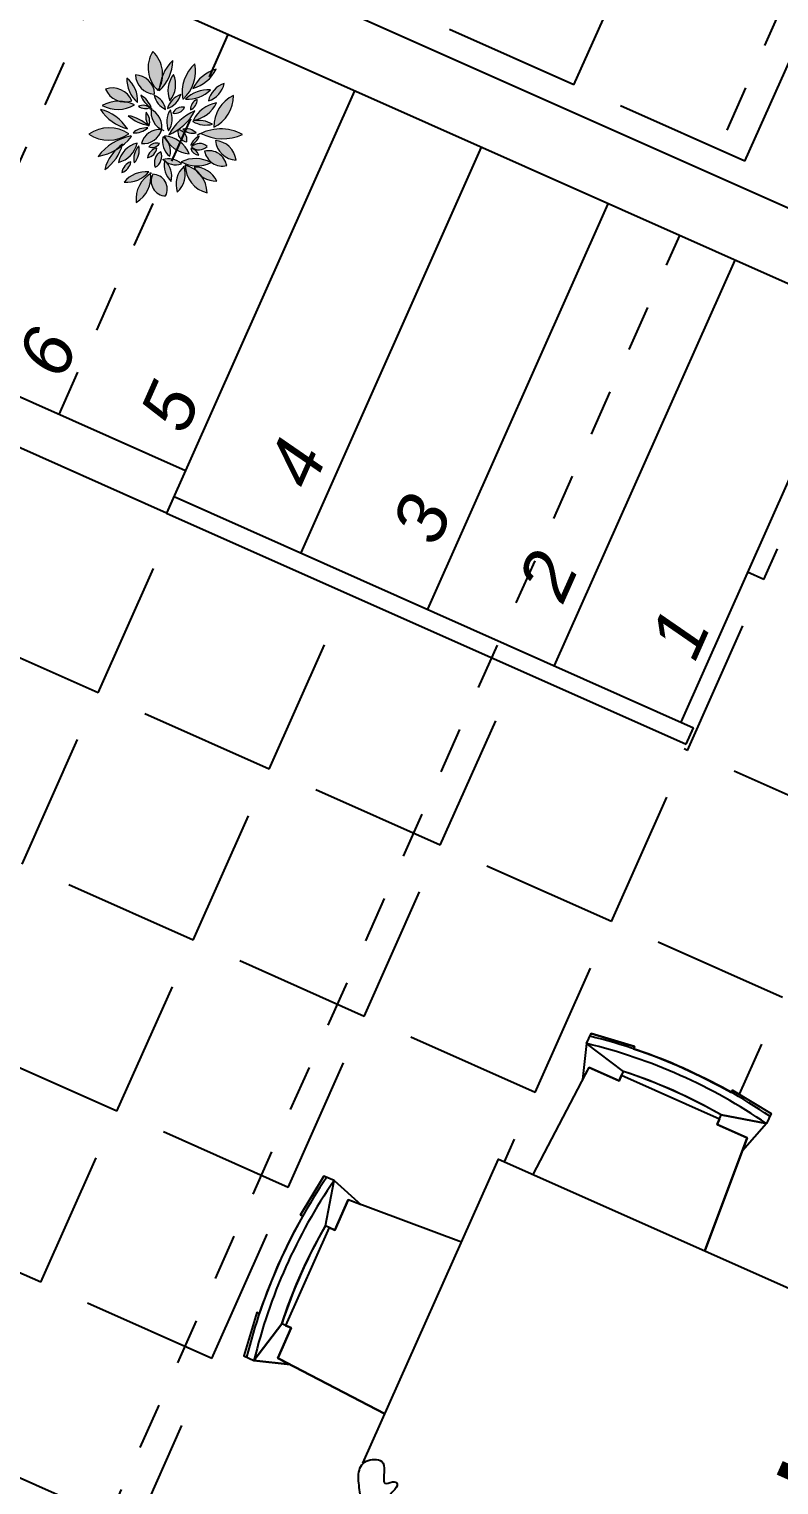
# Model space of a CAD drawing. Header units: millimetres. Extents: x 525387 to 527545, y 2235066 to 2235448.
# Drawn here: x 525549.319 to 525550.941, y 2235249.022 to 2235252.172 of the extents above; entities that cross this region are included whole.
import ezdxf
from ezdxf.enums import TextEntityAlignment as Align

# ---------------------------------------------------------------- set-up
doc = ezdxf.new("R2010")
doc.units = ezdxf.units.MM
doc.linetypes.add('JIS_02_1.0', pattern=[2, 1, -1])
for name, color, linetype in [('auxiliar', 6, 'Continuous'), ('muebles', 2, 'Continuous'), ('pie de plano', 7, 'Continuous'), ('PISOS', 7, 'Continuous'), ('ventanas', 3, 'Continuous')]:
    doc.layers.add(name, color=color, linetype=linetype)
doc.layers.add('jardin', color=72, linetype='Continuous', lineweight=5)
doc.layers.add('muro', color=5, linetype='Continuous', lineweight=35)
doc.styles.add('ARIAL', font='ariali.ttf')

# ---------------------------------------------------------------- blocks, each defined once
blk = doc.blocks.new('A$C172C5132')
at = {"linetype": 'ByBlock'}
h = blk.add_hatch(color=106, dxfattribs=at)
h.set_gradient(color1=(15, 138, 17), color2=(46, 92, 10), tint=1, name='HEMISPHERICAL')
h.paths.add_polyline_path([(2.155231576157348, 1.039961270118737, 0.2362815525011606), (2.540839642271748, 0.1134963581200736, 0.2362815525011239)])
h.paths.add_polyline_path([(2.416178275462698, 0.8169742981738181, 0.2906279390332829), (3.309833478393557, 0.6955322477253958, 0.290627939033283)])
h.paths.add_polyline_path([(1.908670640860691, 1.767386948e-07, 0.3640818940120694), (2.140359007943516, 0.6513714369204991, 0.3640818940120696)])
h.paths.add_polyline_path([(1.798342890621825, 0.7838534454742785, 0.4289359753156656), (1.699047835181772, 0.1545629410941274, 0.4289359753156655)])
h.paths.add_polyline_path([(1.334965905724857, 1.192340906856088, 0.2430552989308659), (1.610785590321938, 0.5299291269377591, 0.2430552989308659)])
h.paths.add_polyline_path([(1.292663403787628, 0.7897565796668005, -0.07569150535372299), (1.21360562447353, 0.5961703535479046, 0.1646663790635834), (1.257736846410807, 0.2208038984429095, 0.2986360287318925), (1.345999026591925, 0.8611351813353849, 0.0378503895202349)])
h.paths.add_polyline_path([(0.904687697857298, 0.3201655014966036, 0.1525669483622997), (1.21360562447353, 0.5961703535497236, -0.0894079227445343), (1.292663403787628, 0.7897565796668005, 0.1023004185508453), (1.30186783155932, 1.070898718336366, 0.3412881037578929)])
h.paths.add_polyline_path([(0.6288688272697982, 0.9825772712895287, 0.2992020634273156), (1.263865726300537, 1.088389859244898, 0.2992020634272661)])
h.paths.add_polyline_path([(1.205263954289875, 1.617048388703778, 0.031181829370212), (1.189290495188288, 1.565341023878545, -0.0067074306643478), (1.202572957382471, 1.567707223331353), (1.202572578226863, 1.567707161021871), (1.202572659382894, 1.567707413339348, -0.0313798428369172), (1.179538377758035, 1.50900560082232, 0.214704016687058), (1.290835190363395, 1.170260086706775, 0.2827951388784949)])
h.paths.add_polyline_path([(1.633906800739168, 1.670510809909728, 0.2116588201392034), (1.588720006703624, 1.092979199154115, 0.2810507069368319), (1.743179011524262, 1.821631580836083, 0.0387724880797508), (1.673624512159221, 1.73550457751503, -0.0447168196076769)])
h.paths.add_polyline_path([(1.345999108397336, 1.501466377644874, 0.2037329938010539), (1.633906800739168, 1.670510809909728, -0.0266555720820853), (1.673624512158312, 1.73550457751412, 0.0628291983769196), (1.708607554710397, 1.836426390280621, 0.3185820290807026)])
h.paths.add_polyline_path([(1.76524435443116, 1.115059532437271, 0.4032574184254003), (1.930736236408847, 0.7728132549557359, 0.4032574184254003)])
h.paths.add_polyline_path([(1.654916805096036, 0.8721751232735641, 0.3026067215504981), (1.721113498756494, 1.115059623037495, 0.3026067215504981)])
h.paths.add_polyline_path([(1.798343086989007, 1.148180059743253, 0.2041900440368323), (2.074162032833555, 1.048818481218631, 0.2041900440368324)])
h.paths.add_polyline_path([(2.074162250697554, 1.479385807107291, 0.2621375963259251), (2.118293462869587, 1.148179893217502, 0.2621375963259252)])
h.paths.add_polyline_path([(1.83144104942221, 1.269622047896746, 0.4463603731284183), (2.007965912937834, 1.578747630652514, 0.4463603731284183)])
h.paths.add_polyline_path([(2.372047351990659, 1.335863272702454, 0.2470851436575526), (2.978850007849359, 0.993617471141306, 0.2470851436575526)])
h.paths.add_polyline_path([(1.809375467432801, 1.733310385675622, 0.1714668564556485), (2.592703239334696, 1.391064188966311, 0.1714668564556485)])
h.paths.add_polyline_path([(1.897637757670054, 1.777470853754721, 0.2592783200943487), (2.372047398982431, 1.943073940607291, 0.2592783200943487)])
h.paths.add_polyline_path([(2.32791601138615, 1.85475249020078, 0.3656390256905797), (2.570637511352288, 1.656028816267507, 0.3656390256905797)])
h.paths.add_polyline_path([(2.372047356699113, 2.020355113603045, 0.2434153457947699), (2.813358295564285, 1.865792434358127, 0.2434153457947698)])
h.paths.add_polyline_path([(2.570637111199175, 1.501466078949533, 0.3074508191165638), (2.86852251313121, 1.457305435335229, 0.3074508191165636)])
h.paths.add_polyline_path([(2.7581947283943, 1.711229824751399, 0.2096325949128592), (3.210538482881929, 1.258582179863196, 0.2096325949128592)])
h.paths.add_polyline_path([(3.06711221003843, 1.656028867466602, 0.2131103218534129), (3.718046410951502, 1.335863197536355, 0.2131103218534128)])
h.paths.add_polyline_path([(2.945752179974988, 1.192340620597178, 0.2657190469918038), (3.486357689808755, 1.015697797182156, 0.2657190469918037)])
h.paths.add_polyline_path([(2.570637525500387, 2.042435479300593, 0.2715342573869963), (3.188472692575487, 2.219078616914202, 0.2715342573869963)])
h.paths.add_polyline_path([(3.058108090247515, 2.451767633848476, -0.1054095226912168), (2.753760441843951, 2.400099328049918, 0.018051737402885), (2.680964897896046, 2.373641393479601, 0.1947634324622436), (3.486357871660402, 2.373641393479601, 0.1024884098922396)])
h.paths.add_polyline_path([(2.680965167740396, 2.406762008097985, 0.0247013481528025), (2.75376044184577, 2.400099328049918, -0.0722993566674296), (3.058108090247515, 2.451767633848476, 0.2204439691458661), (3.486357908570425, 2.903570447860373, 0.3612839562176665)])
h.paths.add_polyline_path([(2.338948999286913, 2.053475997231771, 0.2441882660981068), (2.537538880637839, 2.439882260782951, 0.2441882660981067)])
h.paths.add_polyline_path([(2.217588516243267, 2.737967785989212, 0.2360393724983017), (2.647866542275551, 3.212695623985609, 0.2360393724983016)])
h.paths.add_polyline_path([(2.140359024410827, 2.682766243527339, 0.2718871002718489), (2.222794369375151, 2.414671656081964, 0.2718871002715955)])
h.paths.add_polyline_path([(1.852986845025952, 1.944598624382933, -0.0011928136807371), (1.853698262090802, 1.942507556803548, 0.3253441804237751), (2.193361966318661, 2.365601903223478, 0.3244683045754948)])
h.paths.add_polyline_path([(1.810752374390176, 2.297681152621635, 0.1439511720342415), (1.83144114148763, 2.815248894556361, 0.1439511720343805)])
h.paths.add_polyline_path([(1.500457790709333, 2.539244120376906, 0.2079760795555611), (1.754211784434119, 2.263239277693401, 0.207976079555561)])
h.paths.add_polyline_path([(1.533556224536368, 2.704847361425208, 0.1901074032574417), (1.699047707795216, 3.48870008716517, 0.1901074032574415)])
h.paths.add_polyline_path([(1.798342825318286, 3.488700507908333, 0.2529037224987196), (2.129326094777752, 2.782128532451905, 0.0679209033287059), (2.111968604692265, 3.003375574374558, -0.0747956075290694), (2.065879810953447, 3.148761941928796, 0.1341585858806744)])
h.paths.add_polyline_path([(2.065879810953447, 3.148761941928796, -0.0465642878043537), (2.111968604692265, 3.003375574374558, 0.0724450463034802), (2.195522789302231, 2.881490266528317, 0.3910737637767219), (2.195522789302231, 3.577021894581093, 0.2297305268739758)])
h = blk.add_hatch(color=96, dxfattribs=at)
h.set_gradient(color1=(12, 110, 14), color2=(39, 78, 9), tint=1, name='HEMISPHERICAL')
h.paths.add_polyline_path([(0.7060980289998043, 2.572364671724471, 0.2872652564561664), (1.312900456788156, 2.351561052409351, 0.2872652564561664)])
h.paths.add_polyline_path([(0.8495235437067093, 2.219078586690784, 0.2454535408657207), (1.268770027975733, 2.285319854897579, 0.2454535408657209)])
h.paths.add_polyline_path([(1.345998741573566, 2.252199228529434, 0.3628842943462125), (1.852904981347819, 1.942983359211439, -0.0008769890010568), (1.852986845025952, 1.944598624382933, 0.362271709300998)])
h.paths.add_polyline_path([(1.345998889243674, 2.053475623348504, 0.3332704001676869), (1.522523163718688, 1.854752291761769, 0.3332704001676869)])
h.paths.add_polyline_path([(1.092245118220489, 1.976194356495625, 0.3029447989434044), (1.401162847480918, 1.865792457173711, 0.3029447989434045)])
h.paths.add_polyline_path([(0.9598516188352731, 1.711229799304646, 0.378762981535274), (1.357031817885399, 1.744350282540153, 0.378762981535274)])
h.paths.add_polyline_path([(0.8053930861533444, 1.225461599660093, 0.2476978196244638), (1.179538377758035, 1.509005600824139, -0.03294569524484), (1.189290495187378, 1.565341023878545, 0.2740394890495783)])
h.paths.add_polyline_path([(0.430278538157836, 1.203380905722269, 0.5498076116501301), (0.7833270525616172, 1.700189690696106, 0.5498076116501304)])
h.paths.add_polyline_path([(1.493381205e-07, 1.788511160744064, 0.2977812259051555), (0.7723146716452903, 1.7528829581654, 0.2977812259051677)])
h.paths.add_polyline_path([(0.3309832790755536, 2.252199204564249, 0.2481107794618412), (0.7943600471535319, 1.810591587332282, 0.2481107794618409)])
h.paths.add_polyline_path([(0.5185404487892811, 2.395721701697084, 0.2904151352643436), (0.8384915134511174, 2.307400044212272, 0.2904151352643436)])
h.paths.add_polyline_path([(0.4192457349981851, 2.804208564394912, 0.1754058278069592), (1.10907820668126, 2.654788309108198, -0.0373225713202712), (0.9450802528972416, 2.758903114519171, 0.1293741954878769)])
h.paths.add_polyline_path([(0.6399010969425944, 3.080213441916612, 0.0856466426118782), (0.9450802528981512, 2.758903114519171, -0.0543838481538954), (1.147408606929275, 2.660686154836412), (1.147408863308555, 2.66068619920793, -0.009350805838724002), (1.10907820668126, 2.654788309108198, 0.0605073730854804), (1.402009887174244, 2.541111487699936), (1.412376944505012, 2.556074419919468, 0.1852537253176007)])
h.paths.add_polyline_path([(1.037081231542288, 3.499740935093768, 0.3132662906545535), (1.437283987129376, 2.622863096165247), (1.440892812096535, 2.624519253302651, 0.313266248548697)])
h.paths.add_polyline_path([(1.809375687892497, 2.263239310728067), (1.8176077379876, 2.251678330579352, 0.2302319040247018), (2.085195044071042, 2.450922526180193, 0.2302320083900739)])
h.paths.add_polyline_path([(2.228621304680018, 2.39572172022531), (2.238297748536751, 2.390901336640354, 0.1793447999456611), (2.405145515394906, 2.737967395816895, 0.179344717845649)])
h.paths.add_polyline_path([(2.559746492152953, 2.459343708901769), (2.581670092846252, 2.450922670630689, 0.3782823007975571), (2.802325657131405, 3.058133329707061, 0.3782823000244757)])
h = blk.add_hatch(color=96, dxfattribs=at)
h.set_gradient(color1=(12, 110, 14), color2=(39, 78, 9), tint=1, name='HEMISPHERICAL')
h.paths.add_polyline_path([(2.735272499045096, 1.775573073684654), (2.736128995180479, 1.766430853675274, 0.2622438465353351), (3.629783806796694, 1.854752225455968, 0.2622438895928425)])
h = blk.add_hatch(color=96)
h.set_gradient(color1=(12, 110, 14), color2=(39, 78, 9), tint=1, name='HEMISPHERICAL')
h.paths.add_polyline_path([(2.349981953853784, 1.335863371766436), (2.3369218652997, 1.332247102724295, 0.1924721118722921), (2.471342471083517, 0.8721747611973569, 0.1924721317293766)])
for p, q in [((1.402009887174244, 2.541111487699936), (1.412376944505012, 2.556074419919468)), ((1.437283987129376, 2.622863096165247), (1.440892812096535, 2.624519253302651)), ((2.581670092846252, 2.450922670630689), (2.559746492152953, 2.459343708901769)), ((1.8176077379876, 2.251678330579352), (1.809375687892497, 2.263239310728067)), ((2.238297748536751, 2.390901336640354), (2.228621304680018, 2.39572172022531)), ((2.736128995180479, 1.766430853675274), (2.735272499045096, 1.775573073684654)), ((2.349981953853784, 1.335863371766436), (2.3369218652997, 1.332247102724295))]:
    blk.add_line(p, q, dxfattribs=at)
for centre, radius, start, end in [((2.572151182376728, 3.229256080554705), 0.5126304788783709, 137.2816499999981, 222.7183500000019), ((1.818894396228643, 3.229256080554705), 0.5126304788783709, 317.2816499999981, 42.7183500000019), ((1.868294846432036, 3.349338552942072), 0.84471116373347, 169.7436950000113, 239.3197540000017), ((0.6090666618447358, 2.771496142279147), 0.84471116373347, 349.979727, 59.55578500000095), ((2.609850387722872, 2.887010083021095), 1.091600834943478, 146.5506230000061, 189.606293999996), ((0.6227535446087132, 3.306537365567463), 1.091600834943478, 326.5506230000062, 9.606293999996069), ((2.617620235173491, 3.441670868993469), 0.8206261397472097, 176.7145950000032, 233.4855010000019), ((1.310048684922549, 2.829158171366772), 0.8206261397472097, 356.714595000003, 53.48550100000192), ((1.957935370016457, 3.405668029725575), 0.7164100584382603, 291.2498849999909, 344.3738200000103), ((2.907519688502361, 2.544995380248337), 0.7164100584382603, 111.2498849999908, 164.3738200000101), ((0.5960810255282923, 1.782451526646809), 1.036946558008064, 57.88070199999404, 99.8189190000004), ((0.3430878107619719, 1.811463374427376), 1.303006086174697, 34.85184100001268, 76.83293799999853), ((1.723506167180858, 3.80383275644931), 1.303006086174697, 213.7345550000018, 255.7156519999993), ((2.701330532893734, 2.521279384906165), 0.9182187244260712, 161.3278780000036, 196.3784880000011), ((0.940862982982253, 2.59165066227365), 0.9182187244260712, 339.0433640000005, 14.0939750000002), ((3.020137536632319, 2.621363142987547), 0.4880678342801687, 116.5048729999953, 199.3878370000049), ((2.348127482929157, 2.879487788451342), 0.4880678342801687, 298.5877680000021, 21.47073299999084), ((3.382569063469418, 2.170597263769423), 0.7402849538958244, 81.94051299999643, 161.396420999996), ((2.784754012842313, 3.139735192190755), 0.7402849538958244, 261.9405129999964, 341.396420999996), ((0.9705733163982586, 3.682443192584513), 1.036946558008064, 237.880701999994, 279.8189190000004), ((0.8331964992057692, 1.977455709389005), 0.6083343608547758, 37.949471999991, 102.0595879999972), ((1.185801986581282, 2.946470014745727), 0.6083343608547758, 217.949471999991, 282.0595879999972), ((1.309910644282354, 2.109407529457939), 0.4701783809421986, 19.09754299999351, 66.09221800000086), ((1.944758930860189, 2.693075868613277), 0.4701783809421986, 199.0975429999935, 246.0922180000009), ((2.409866618986598, 2.618914915560935), 0.2769681129972439, 166.6712360000006, 231.5787619999986), ((1.95328677479938, 2.478522984048368), 0.2769681129972439, 342.6050669999976, 47.51259299999652), ((2.778616419263016, 2.328690913351465), 0.5540647571675152, 132.3808890000008, 173.0513299999991), ((1.853485539892062, 2.789533145722316), 0.5540647571675152, 313.9894330000008, 354.6598739999949), ((0.9802499652132609, 2.469558318176723), 0.6846840249318604, 198.5093169999973, 254.2466049999954), ((0.145093361016734, 1.593232473719808), 0.6846840249318604, 18.50931699999731, 74.24660499999538), ((0.7481340167332747, 2.603756826339349), 0.3098254662318655, 222.1798159999954, 286.9561240000028), ((0.6088979455080334, 2.099364919570007), 0.3098254662318655, 42.17981599999539, 106.9561240000027), ((1.122550231874811, 1.850913548594917), 0.4583547400515864, 71.39698899999804, 126.5601259999975), ((0.9957433398094508, 2.653484892992537), 0.4583547400515864, 251.3969889999981, 306.5601259999975), ((1.784425955353981, 2.400824509546737), 0.4629340081922842, 198.7264799999882, 278.5819429999999), ((1.415079512758893, 1.794448485228031), 0.4629340081922842, 18.72647999998828, 98.58194299999988), ((1.732830045471928, 2.38743119320884), 0.4610489865735417, 278.3255549999997, 1.781575000010764), ((2.140280612621609, 2.073454998332863), 0.3814657972103439, 98.30281699999493, 150.1643819999994), ((1.7465178485063, 2.626461443931702), 0.3814657972103439, 280.7404219999926, 332.601987000013), ((2.313403206737348, 1.920454434827888), 0.4610489865735417, 100.5963680000002, 184.0523880000084), ((2.81025778784351, 2.055486094938032), 0.4713130749971585, 125.3546809999916, 180.2443949999947), ((2.066230092080331, 2.43787216307578), 0.4713130749971585, 305.3546809999916, 0.2443949999947113), ((2.72891197289573, 2.65765341354222), 0.6352510584883286, 255.5725970000049, 316.3385330000025), ((3.030198245180145, 1.603860682672575), 0.6352510584883286, 75.57259700000495, 136.3385330000025), ((3.08366138477686, 1.379047390769528), 1.073024552735798, 67.95770299999826, 112.0422970000017), ((3.08366138477686, 3.368235396190584), 1.073024552735798, 247.9577029999983, 292.0422970000018), ((0.3588983720719625, 1.179801372561314), 0.7066367811765618, 52.09546799999782, 120.5238170000041), ((0.4134164489105388, 2.361592746348151), 0.7066367811765618, 234.1936160000109, 302.6219659999903), ((1.17716647094403, 1.503243167451955), 0.3008058908606879, 53.27718599999966, 136.2564700000069), ((1.163958129062848, 1.689460603367706), 0.2955655614362813, 36.62615099999231, 104.0418149999998), ((1.329449836638559, 2.152526210303449), 0.2955655614362813, 216.6261509999923, 284.0418149999998), ((1.301747534388596, 1.836403330106122), 0.2215368206411179, 4.75100299999709, 78.4778570000038), ((1.29112914165762, 1.924614979695661), 0.426691284968331, 277.3883189999978, 349.0702710000074), ((1.566774518573765, 2.071824585003241), 0.2215368206411179, 184.751002999997, 258.4778570000038), ((1.763477521449203, 1.413277788229834), 0.426691284968331, 96.39019900000565, 168.0721500000032), ((2.262902726016363, 1.330763842715214), 0.7148873168084088, 136.6355579999986, 199.4277959999973), ((1.068996292211522, 1.583846937274984), 0.7148873168084088, 316.6355579999986, 19.42779599999733), ((1.98589994948179, 2.286954172683408), 0.5170720131367555, 260.1716990000048, 318.3135889999978), ((2.283785207170694, 1.433590621678604), 0.5170720131367555, 80.17169900000479, 138.3135889999978), ((2.56698570165372, 1.899160592567795), 0.2431591996224531, 190.5230030000053, 270.8604580000047), ((2.331567821082899, 1.611620713899583), 0.2431591996224531, 10.52300300000533, 90.8604580000047), ((2.443364787543941, 1.516680350037177), 0.5086987747144291, 43.33670399999355, 98.05919799999388), ((2.742040864719456, 2.369467197925814), 0.5086987747144291, 223.3367039999936, 278.0591979999939), ((3.252819451732648, 1.021060159002672), 0.9149560572272196, 65.66928900000572, 124.4475970000009), ((3.104549080801007, 2.603933825114154), 0.9149560572272196, 246.2551610000005, 305.0334690000088), ((0.7644166770305674, 1.3397797370028), 0.3609057176375856, 86.9964589999962, 202.2057780000005), ((0.4491889136907048, 1.563790859414666), 0.3609057176375856, 266.9964589999962, 22.20577800000054), ((0.723844692601233, 1.721687571015763), 0.5028820489317445, 279.3323689999943, 342.1699049999944), ((1.284120971778975, 1.07148118966711), 0.5028820489317445, 99.33236899999436, 162.1699049999945), ((1.139716965774823, 1.952336914392844), 0.3008058908606879, 233.2771859999997, 316.2564700000069), ((1.611437414037027, 1.46325218073639), 0.4343157296117558, 157.7122499999933, 222.4235080000054), ((0.8846617306162443, 1.324056294675074), 0.4343157296117558, 339.2610190000013, 43.97227699999543), ((1.71671272718504, 0.4536680382473151), 1.282992954290502, 46.93944700000039, 85.85825999999753), ((2.685365979582456, 2.670706536394618), 1.282992954290502, 226.9394470000005, 265.8582599999975), ((2.058344904008663, 1.34501423804545), 0.2391011115843172, 102.1635449999909, 198.3798429999994), ((1.781062058353199, 1.503355440505629), 0.2391011115843172, 282.1635449999909, 18.37984299999945), ((2.390392765865726, 1.352978569417473), 0.3405591409202619, 158.2118580000032, 216.9673489999941), ((1.802062947700505, 1.27458713090732), 0.3405591409202619, 338.2118580000033, 36.96734899999409), ((2.752094211100484, 1.698711473498633), 0.2680157174038538, 227.3873150000032, 295.7475850000102), ((2.687065413229902, 1.26006004078431), 0.2680157174038538, 47.38731500000323, 115.7475850000102), ((3.500454849151537, 2.00064776381555), 0.7966886658665012, 201.3015170000018, 248.6599970000021), ((2.468278362122873, 0.9691642407972269), 0.7966886658665012, 21.30151700000185, 68.65999700000215), ((3.751108428459701, 2.224877603951654), 0.8896289742443295, 219.748773000006, 267.8701689999957), ((3.03405019253023, 0.7670144610513036), 0.8896289742443295, 39.74877300000596, 87.87016899999577), ((0.8658697982546073, 1.518560770301746), 0.5860441719362554, 246.1459300000069, 313.4317750000005), ((1.026864755315727, 0.5524063602326806), 0.5860441719362554, 65.4893189999949, 132.7751640000022), ((1.589149985930816, 0.4384783530579171), 0.6946125212235156, 114.430325999999, 189.8069550000016), ((0.6174055434858019, 0.9525858667768716), 0.6946125212235156, 294.430325999999, 9.806955000001675), ((2.113963624876305, 1.128075704476259), 0.7816440767257999, 175.2839350000003, 229.928474000003), ((0.8317878711704906, 0.5941943293157692), 0.7816440767257999, 355.2839350000003, 49.92847400000304), ((1.870300730299277, 0.9439365470745996), 0.2270240894313646, 131.0823399999971, 198.4269549999941), ((1.505729573552343, 1.04329819923555), 0.2270240894313646, 311.0823399999971, 18.42695499999411), ((2.025663015764621, 1.02984935988502), 0.274004840607162, 161.8816990000004, 249.730113000004), ((1.670317575076296, 0.8580234275070779), 0.274004840607162, 341.8816990000004, 69.73011300000398), ((1.819671411648414, 0.7748803234364914), 0.3739085323447067, 47.10765200001037, 93.2700590000003), ((2.052833708173238, 1.422118217526303), 0.3739085323447067, 227.1076520000104, 273.2700590000003), ((1.422507019424301, 0.1915104588181293), 1.121050424929506, 356.0095630000061, 54.57675200000271), ((2.979577515725395, 1.270340387328587), 0.6456304875349962, 174.4977019999966, 218.0761069999966), ((1.830693803317444, 0.952224813814837), 0.6456304875349962, 352.8777610000039, 36.45616599999835), ((3.000590982109315, 1.741218480933866), 0.7479170674636542, 212.8184350000037, 268.3342569999997), ((2.350306377730703, 0.5882622629098933), 0.7479170674636542, 32.8184350000037, 88.33425699999965), ((3.061596048722094, 0.6313064018097521), 0.5728692665654868, 42.14373300000565, 101.6666580000013), ((3.370513821061649, 1.576732015969582), 0.5728692665654868, 222.1437330000057, 281.6666580000013), ((1.79010801482309, 0.4736713539089124), 0.5893734053989427, 138.8968619999938, 205.406926999994), ((0.8136278581796432, 0.6082677258684726), 0.5893734053989427, 318.8968619999938, 25.40692699999403), ((2.047988174977945, 0.4219831101756882), 0.4396281469255692, 124.6008150000011, 217.4657849999944), ((1.449402550825652, 0.5164332763908988), 0.4396281469255692, 304.6008150000012, 37.4657849999944), ((3.273564199004795, 0.9619471694188632), 1.121050424929506, 176.0095630000062, 229.1860109999974), ((2.958647487239431, 1.4600508649321), 0.841320578875543, 229.8505900000069, 294.6719470000005), ((2.767364266618642, 0.0524556809662045), 0.841320578875543, 49.8505900000069, 114.6719470000004), ((2.412496446543627, 0.1876833587832607), 0.5376480440722761, 120.4085659999984, 200.4311790000044), ((1.63653320225967, 0.4636882548750237), 0.5376480440722761, 300.4085659999984, 20.43117900000441)]:
    blk.add_arc(centre, radius, start, end, dxfattribs=at)
blk = doc.blocks.new('CAB 5 REC')
at = {"layer": 'auxiliar', "linetype": 'JIS_02_1.0', "lineweight": -3, "ltscale": 0.1}
for p, q in [((4.67000000004191, 4.720000000204891), (3.67000000004191, 4.720000000204891)), ((4.67000000004191, 4.419999999925494), (3.67000000004191, 4.419999999925494)), ((0.4000000000232831, 3.350000000093132), (4.67000000004191, 3.350000000093132)), ((5.820000000065193, 3.350000000093132), (4.820000000065193, 3.350000000093132)), ((5.820000000065193, 3.200000000186265), (4.820000000065193, 3.200000000186265))]:
    blk.add_line(p, q, dxfattribs=at)
at = {"layer": 'muebles', "lineweight": -3}
for p, q in [((2.169015678926371, 3.238107979763299), (2.071984012029134, 3.225662145763636)), ((2.071984012029134, 3.225662145763636), (2.071985328919254, 3.201739870943129)), ((2.169015678926371, 3.238107979763299), (2.169015987892635, 3.232494420837611)), ((2.400956974830478, 3.238120748195797), (2.497990011353977, 3.225685596931726)), ((2.400956974830478, 3.238120748195797), (2.400957283796743, 3.232507188804448)), ((2.497991328244098, 3.201763322111219), (2.497990011353977, 3.225685596931726)), ((2.081635872367769, 2.895902352873236), (2.097691935603507, 3.156511016655713)), ((2.097691935603507, 3.156511016655713), (2.169020170578733, 3.156514943111688)), ((2.400960727012716, 3.16995978821069), (2.169019431108609, 3.169947020243853)), ((2.169019431108609, 3.169947020243853), (2.169020170578733, 3.156514943111688)), ((2.400960727012716, 3.16995978821069), (2.40096146648284, 3.156527711544186)), ((2.40096146648284, 3.156527711544186), (2.472289701341651, 3.15653163800016)), ((2.488374457112513, 2.895924743264914), (2.472289701341651, 3.15653163800016)), ((2.685363779077306, 2.813459997996688), (2.945970673579723, 2.797375242225826)), ((2.991202357807197, 2.823076869361103), (3.015124632511288, 2.823075552470982)), ((3.027559783658944, 2.726042516063899), (3.015124632511288, 2.823075552470982)), ((2.945966747007333, 2.726047007367015), (2.945970673579723, 2.797375242225826)), ((2.959398823790252, 2.726046267896891), (2.945966747007333, 2.726047007367015)), ((2.959398823790252, 2.726046267896891), (2.959386055590585, 2.494104972109199)), ((3.027559783658944, 2.726042516063899), (3.021946224500425, 2.726042824797332)), ((2.945950052235276, 2.422777476720512), (2.945953978807665, 2.494105711579323)), ((2.959386055590585, 2.494104972109199), (2.945953978807665, 2.494105711579323)), ((3.027547015459277, 2.494101219810545), (3.015101181226783, 2.397069552913308)), ((3.027547015459277, 2.494101219810545), (3.021933456300758, 2.49410152900964)), ((2.685341388336383, 2.40672141360119), (2.945950052235276, 2.422777476720512)), ((3.015101181226783, 2.397069552913308), (2.991178906406276, 2.397070869803429))]:
    blk.add_line(p, q, dxfattribs=at)
at = {"layer": 'muebles', "linetype": 'Continuous', "lineweight": -3}
for p, q in [((2.095857144682668, 3.126730214804411), (2.071985328802839, 3.201739870943129)), ((2.497991328244098, 3.201763322111219), (2.474127771100029, 3.126751038245857))]:
    blk.add_line(p, q, dxfattribs=at)
at = {"layer": 'muebles', "lineweight": -3, "flags": 128}
for points in [[(2.497991328244098, 3.201763322111219), (2.497990011353977, 3.225685596931726), (2.400956974830478, 3.238120748195797), (2.400957283796743, 3.232507188804448), (2.382887492072769, 3.234121934510767), (2.350510914460756, 3.23632877971977), (2.297686075791717, 3.238047900144011), (2.244861365063116, 3.237441534176469), (2.197148833307438, 3.234892391599715), (2.169015987892635, 3.232494420837611), (2.169015678926371, 3.238107979763299), (2.071984012029134, 3.225662145763636), (2.071985328919254, 3.201739870943129), (2.169018935994245, 3.1789405583404), (2.209079893887974, 3.18234913982451), (2.260200488497503, 3.184627398382872), (2.302801081212237, 3.184760983567685), (2.34369773324579, 3.18338066060096), (2.384594466886483, 3.18051711237058), (2.400960231898353, 3.178953326307237)], [(2.169020170578733, 3.156514943111688), (2.169018935994245, 3.1789405583404), (2.071985328919254, 3.201739870943129), (2.095857144682668, 3.126730214804411), (2.097691935603507, 3.156511016655713)], [(2.474127771100029, 3.126751038245857), (2.472289701341651, 3.15653163800016), (2.40096146648284, 3.156527711544186), (2.400960231898353, 3.178953326307237), (2.497991328244098, 3.201763322111219)], [(2.916190073825419, 2.799213312100619), (2.945970673579723, 2.797375242225826), (2.945966747007333, 2.726047007367015), (2.968392361886799, 2.726045772898942), (2.991202357807197, 2.823076869361103)], [(2.991202357807197, 2.823076869361103), (3.015124632511288, 2.823075552470982), (3.027559783658944, 2.726042516063899), (3.021946224500425, 2.726042824797332), (3.023560969857499, 2.707973033189774), (3.025767815532163, 2.675596455577761), (3.027486935839988, 2.622771617025137), (3.026880569872446, 2.569946906063706), (3.024331426946446, 2.522234374191612), (3.021933456300758, 2.49410152900964), (3.027547015459277, 2.494101219810545), (3.015101181226783, 2.397069552913308), (2.991178906406276, 2.397070869803429), (2.968379593687132, 2.49410447711125), (2.971788175287656, 2.534165435004979), (2.974066433846019, 2.585286029614508), (2.974200019263662, 2.627886622212827), (2.972819696296938, 2.66878327447921), (2.969956147833727, 2.709680007770658), (2.968392361886799, 2.726045772898942)], [(2.945953978807665, 2.494105711579323), (2.968379593687132, 2.49410447711125), (2.991178906406276, 2.397070869803429), (2.916169250383973, 2.420942685566843), (2.945950052235276, 2.422777476720512)]]:
    blk.add_lwpolyline(points, close=True, dxfattribs=at)
for points in [[(2.488364127697423, 2.895924742799252), (2.472289701341651, 3.15653163800016), (2.40096146648284, 3.156527711544186), (2.400960727012716, 3.16995978821069), (2.169019431108609, 3.169947020243853), (2.169020170578733, 3.156514943111688), (2.097691935603507, 3.156511016655713), (2.081635872367769, 2.895902352873236)], [(2.68536377849523, 2.813449668698013), (2.945970673579723, 2.797375242225826), (2.945966747007333, 2.726047007367015), (2.959398823790252, 2.726046267896891), (2.959386055590585, 2.494104972109199), (2.945953978807665, 2.494105711579323), (2.945950052235276, 2.422777476720512), (2.685341388336383, 2.40672141360119)]]:
    blk.add_lwpolyline(points, dxfattribs=at)
at = {"layer": 'muebles', "linetype": 'Continuous', "lineweight": -3}
blk.add_lwpolyline([(1.964710343978368, 2.895889476407319), (2.685232249321416, 2.895889476407319), (2.685232249321416, 2.208359905518591)], dxfattribs=at)
at = {"layer": 'muebles', "lineweight": -3}
for centre, radius, start, end in [((2.285052426042967, 2.037387419492006), 1.200726946396528, 79.78508945377044, 100.2212187402846), ((2.285052426042967, 2.037387419492006), 1.183686706396494, 79.63637664771076, 100.3699315398268), ((2.285051603219472, 2.052334090229124), 1.132565986396444, 84.12597306736077, 95.8803351197961), ((1.826826455071568, 2.610137966927141), 1.183686706396494, 349.6300684667344, 10.36362335885053), ((1.826826455071568, 2.610137966927141), 1.200726946396528, 349.7787812686469, 10.21491054622956), ((1.841773125575855, 2.610137144103646), 1.132565986396444, 354.1196648941573, 5.874026925321527)]:
    blk.add_arc(centre, radius, start, end, dxfattribs=at)
blk.add_open_spline([(1.871604880318046, 2.862068692687899), (1.881310656899586, 2.865522333886474), (1.901363280019723, 2.872753761708736), (1.934025169932283, 2.896095119882375), (1.970785271027125, 2.901228589937091), (1.990588206797838, 2.863393234554678), (1.976542113232426, 2.847853293642402), (1.933413087506779, 2.837278912309557), (1.956620285753161, 2.822945788037032), (1.95661889272742, 2.805333890020847), (1.934666556655429, 2.811175089329481), (1.922757232212462, 2.8169962069951), (1.907794214203022, 2.814151144120842), (1.901306091807783, 2.811372865457088)], degree=3, knots=[0.01181502239115784, 0.01181502239115784, 0.01181502239115784, 0.01181502239115784, 0.3243290914463403, 0.654038284269737, 0.9800887906453177, 1.313059642118888, 1.562526201424516, 1.890179081532209, 2.123216847386098, 2.319335480961262, 2.559559402082812, 2.784920122316572, 3.021417812852759, 3.021417812852759, 3.021417812852759, 3.021417812852759], dxfattribs=at)
at = {"layer": 'muro', "linetype": 'Continuous', "lineweight": -3}
for p, q in [((4.67000000004191, 2.919999999925494), (4.67000000004191, 7.919999999925494)), ((4.820000000065193, 7.919999999925494), (4.820000000065193, 2.919999999925494))]:
    blk.add_line(p, q, dxfattribs=at)
at = {"layer": 'muro', "color": 3, "linetype": 'Continuous', "lineweight": -3}
for p, q in [((3.67000000004191, 4.120000000111759), (3.67000000004191, 6.25)), ((3.770000000018626, 4.120000000111759), (3.770000000018626, 6.149999999906868)), ((4.67000000004191, 4.120000000111759), (3.67000000004191, 4.120000000111759)), ((4.67000000004191, 3.820000000298023), (3.709373528370634, 3.820000000298023)), ((4.67000000004191, 3.520000000018626), (3.709373528370634, 3.520000000018626)), ((4.67000000004191, 3.220000000204891), (3.709373528370634, 3.220000000204891)), ((4.67000000004191, 2.919999999925494), (3.709373528370634, 2.919999999925494))]:
    blk.add_line(p, q, dxfattribs=at)
at = {"layer": 'PISOS', "color": 41, "linetype": 'Continuous', "lineweight": -3}
for p, q in [((3.254243528353982, 4.097003289032727), (3.254243528353982, 4.391643289010972)), ((2.849113528383896, 4.097003289032727), (3.14375352836214, 4.097003289032727)), ((3.254243528353982, 4.097003289032727), (3.548883528332226, 4.097003289032727)), ((2.038853528327309, 3.691873289179057), (2.038853528327309, 3.986513289157301)), ((2.44398352841381, 3.691873289179057), (2.44398352841381, 3.986513289157301)), ((2.849113528383896, 3.691873289179057), (2.849113528383896, 3.986513289157301)), ((3.254243528353982, 3.691873289179057), (3.254243528353982, 3.986513289157301)), ((4.874763528350741, 3.691873289179057), (4.874763528350741, 3.986513289157301)), ((2.038853528327309, 3.691873289179057), (2.333493528305553, 3.691873289179057)), ((2.44398352841381, 3.691873289179057), (2.738623528392054, 3.691873289179057)), ((2.849113528383896, 3.691873289179057), (3.14375352836214, 3.691873289179057)), ((3.254243528353982, 3.691873289179057), (3.548883528332226, 3.691873289179057)), ((4.874763528350741, 3.691873289179057), (5.169403528328985, 3.691873289179057)), ((1.633723528357223, 3.286743289325386), (1.633723528357223, 3.581383289303631)), ((2.038853528327309, 3.286743289325386), (2.038853528327309, 3.581383289303631)), ((2.44398352841381, 3.286743289325386), (2.44398352841381, 3.581383289303631)), ((2.849113528383896, 3.286743289325386), (2.849113528383896, 3.581383289303631)), ((3.254243528353982, 3.286743289325386), (3.254243528353982, 3.581383289303631)), ((4.874763528350741, 3.286743289325386), (4.874763528350741, 3.581383289303631)), ((2.038853528327309, 3.350540725979954), (2.038853528327309, 3.360757107846439)), ((1.633723528357223, 3.286743289325386), (1.879897743230686, 3.286743289325386)), ((2.038853528327309, 3.286743289325386), (2.333493528305553, 3.286743289325386)), ((2.44398352841381, 3.286743289325386), (2.738623528392054, 3.286743289325386)), ((2.849113528383896, 3.286743289325386), (3.14375352836214, 3.286743289325386)), ((3.254243528353982, 3.286743289325386), (3.548883528332226, 3.286743289325386)), ((4.874763528350741, 3.286743289325386), (5.169403528328985, 3.286743289325386)), ((2.849113528383896, 2.881613289006054), (2.849113528383896, 3.176253288984299)), ((3.254243528353982, 2.881613289006054), (3.254243528353982, 3.176253288984299)), ((4.064503528410569, 2.881613289006054), (4.064503528410569, 2.919999999925494)), ((2.685232249321416, 2.881613289006054), (2.738623528392054, 2.881613289006054)), ((2.849113528383896, 2.881613289006054), (3.14375352836214, 2.881613289006054)), ((3.254243528353982, 2.881613289006054), (3.548883528332226, 2.881613289006054)), ((3.659373528324068, 2.881613289006054), (3.659373528324068, 2.890000000130385)), ((3.659373528324068, 2.881613289006054), (3.954013528302312, 2.881613289006054)), ((4.064503528410569, 2.881613289006054), (4.136992088635452, 2.881613289006054)), ((3.254243528353982, 2.476483289152384), (3.254243528353982, 2.771123289130628)), ((3.659373528324068, 2.476483289152384), (3.659373528324068, 2.771123289130628)), ((3.025287239346653, 2.476483289152384), (3.14375352836214, 2.476483289152384))]:
    blk.add_line(p, q, dxfattribs=at)
at = {"layer": 'ventanas', "color": 2, "linetype": 'Continuous', "lineweight": -3}
for p, q in [((3.67000000004191, 4.120000000111759), (3.67000000004191, 2.890000000130385)), ((3.709373528370634, 4.120000000111759), (3.709373528370634, 2.890000000130385)), ((3.67000000004191, 2.890000000130385), (3.709373528370634, 2.890000000130385))]:
    blk.add_line(p, q, dxfattribs=at)
at = {"layer": 'jardin', "linetype": 'Continuous', "lineweight": -3, "xscale": 0.08967333555854323, "yscale": 0.08967333555854323, "zscale": 0.08967333555854323}
blk.add_blockref('A$C172C5132', (4.25744108564686, 4.293266666587442), dxfattribs=at)
at = {"layer": 'pie de plano', "lineweight": -3, "style": 'ARIAL'}
for s, p in [('6', (3.838995528174564, 4.554178699851036)), ('5', (3.838995528174564, 4.26381222018972)), ('4', (3.838995528174564, 3.963867310900241)), ('3', (3.838995528174564, 3.667448203545064)), ('2', (3.838995528174564, 3.368028491735458)), ('1', (3.838995528174564, 3.055996691808105))]:
    blk.add_text(s, height=0.112, dxfattribs=at).set_placement(p, align=Align.TOP_LEFT)
at = {"layer": 'pie de plano', "lineweight": -3, "insert": (2.588794133393094, 1.881311030127108), "char_height": 0.175, "width": 1.519722237731585, "attachment_point": 9, "style": 'ARIAL'}
blk.add_mtext('{\\fCentury Gothic|b1|i0|c0|p34;Comedor}', dxfattribs=at)

msp = doc.modelspace()

# ---------------------------------------------------------------- hatches: boundary and pattern name
at = {"layer": 'jardin'}
h = msp.add_hatch(dxfattribs=at)
h.set_pattern_fill('GRASS', color=72, scale=0.025)
h.set_pattern_definition([(90, (-1981.939004174666, -211.1523106675595), (-0.449012806, 0.449012806), [0.1190625, -0.778963112]), (45, (-1981.939004174666, -211.1523106675595), (-0.4490128060534577, 0.4490128060534577), [0.1190625, -0.5159375]), (135, (-1981.939004174666, -211.1523106675595), (-0.4490128060534577, -0.4490128060534576), [0.1190625, -0.5159375])])
edge = h.paths.add_edge_path()
edge.add_arc((525534.33198444, 2235264.983090983), 12.33508611799965, 300.9244770434759, 326.93233478440294, ccw=False)
edge.add_arc((525534.0685278149, 2235264.820737298), 12.33508609736039, 276.35410087842627, 302.361958663767, ccw=False)
edge.add_line((525535.4336863093, 2235252.561426905), (525544.6900872417, 2235229.324907111))
edge.add_line((525544.6900872417, 2235229.324907111), (525558.3327801464, 2235228.88323211))
edge.add_line((525558.3327801464, 2235228.88323211), (525569.7439555284, 2235229.391589482))
edge.add_line((525569.7439555284, 2235229.391589482), (525566.1994005346, 2235240.028992955))
edge.add_line((525566.1994005346, 2235240.028992955), (525565.1821617453, 2235239.067708179))
edge.add_line((525565.1821617453, 2235239.067708179), (525563.1492080349, 2235237.146578676))
edge.add_line((525563.1492080349, 2235237.146578676), (525562.888237517, 2235236.899963045))
edge.add_line((525562.888237517, 2235236.899963045), (525562.4378630453, 2235236.474361773))
edge.add_line((525562.4378630453, 2235236.474361773), (525555.3066191786, 2235229.735377545))
edge.add_line((525555.3066191786, 2235229.735377545), (525544.2575035385, 2235236.351095454))
edge.add_line((525544.2575035385, 2235236.351095454), (525550.9966858928, 2235244.465970806))
edge.add_line((525550.9966858928, 2235244.465970806), (525551.580098444, 2235245.168477413))
edge.add_line((525551.580098444, 2235245.168477413), (525552.4965643394, 2235244.760440507))
edge.add_line((525552.4965643394, 2235244.760440507), (525553.9425050421, 2235248.008076498))
edge.add_line((525553.9425050421, 2235248.008076498), (525554.2730577779, 2235248.750510098))
edge.add_line((525554.2730577779, 2235248.750510098), (525553.1768032286, 2235249.23859407))
edge.add_line((525553.1768032286, 2235249.23859407), (525551.8162691575, 2235246.182784515))
edge.add_line((525551.8162691575, 2235246.182784515), (525550.3317577888, 2235246.843731559))
edge.add_line((525550.3317577888, 2235246.843731559), (525550.3114209566, 2235246.798054286))
edge.add_line((525550.3114209566, 2235246.798054286), (525544.6520068467, 2235249.31778779))
edge.add_line((525544.6520068467, 2235249.31778779), (525551.0967489562, 2235263.792915566))
edge.add_line((525551.0967489562, 2235263.792915566), (525555.4086835164, 2235261.873118611))
edge.add_line((525555.4086835164, 2235261.873118611), (525554.9002627126, 2235260.731186789))
edge.add_line((525554.9002627126, 2235260.731186789), (525561.112371824, 2235257.965377617))
edge.add_line((525561.112371824, 2235257.965377617), (525561.6604990985, 2235257.72133563))
edge.add_line((525561.6604990985, 2235257.72133563), (525561.9858884133, 2235258.452171998))
edge.add_line((525561.9858884133, 2235258.452171998), (525558.0433018511, 2235260.207524628))
edge.add_line((525558.0433018511, 2235260.207524628), (525558.7449225605, 2235261.783390543))
edge.add_line((525558.7449225605, 2235261.783390543), (525550.4916810377, 2235265.457970416))
edge.add_line((525550.4916810377, 2235265.457970416), (525547.0854184985, 2235266.784781238))
edge.add_line((525547.0854184985, 2235266.784781238), (525546.9913973913, 2235266.526360577))
edge.add_arc((525538.862284267, 2235264.345332306), 8.416612412572652, -46.375815577726485, 15.018667682271882, ccw=False)

# ---------------------------------------------------------------- block references
at = {"layer": 'muro', "rotation": 66}
msp.add_blockref('CAB 5 REC', (525551.8872868712, 2235246.096433577), dxfattribs=at)

doc.saveas('drawing.dxf')
